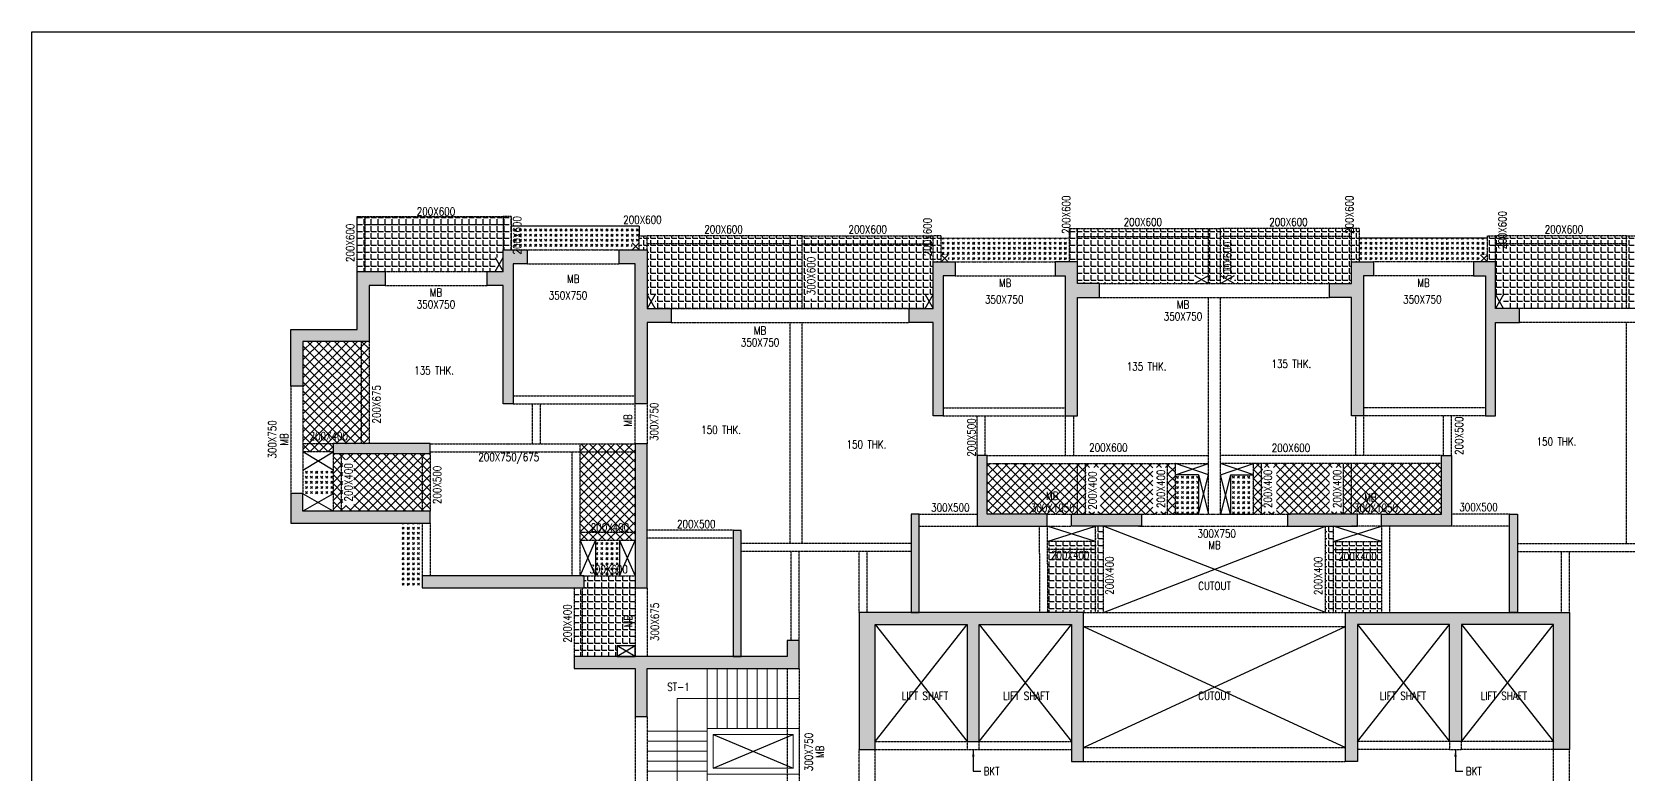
# Model space of a CAD drawing. Header units: millimetres. Extents: x 4277 to 218637, y 6776 to 49510.
# Drawn here: x 4277 to 44163, y 30947 to 49510 of the extents above; entities that cross this region are included whole.
import ezdxf
from ezdxf.enums import TextEntityAlignment as Align

# ---------------------------------------------------------------- set-up
doc = ezdxf.new("R2010")
doc.units = ezdxf.units.MM
doc.header["$PDMODE"] = 35
doc.linetypes.add('DASHED2', pattern=[0.375, 0.25, -0.125])
doc.linetypes.add('HIDDEN', pattern=[0.375, 0.25, -0.125])
for name, color, linetype in [('BEAM', 3, 'DASHED2'), ('BEAM NO', 3, 'Continuous'), ('COL', 6, 'Continuous'), ('col solid', 20, 'Continuous'), ('COVER', 2, 'Continuous'), ('CUTOUT', 9, 'Continuous'), ('HAT', 30, 'Continuous'), ('SLAB NO', 3, 'Continuous')]:
    doc.layers.add(name, color=color, linetype=linetype)
for name, color, linetype, lineweight in [('BEAM SIZES', 3, 'Continuous', 0), ('Boundary', 40, 'Continuous', 30), ('Origin', 40, 'Continuous', 30), ('S-STRS', 31, 'Continuous', 18), ('S-STRS-ANNO', 31, 'Continuous', 18)]:
    doc.layers.add(name, color=color, linetype=linetype, lineweight=lineweight)
doc.styles.add('romance', font='SIMPLEX.shx')
doc.styles.add('ROMANS', font='romans.shx', dxfattribs={"width": 1.2})
doc.dimstyles.new('100T', dxfattribs={"dimtxt": 200, "dimasz": 180, "dimexe": 50, "dimexo": 50, "dimgap": 75, "dimtad": 1, "dimdec": 0, "dimzin": 0, "dimdsep": 46, "dimtxsty": 'romance', "dimcen": 0.09, "dimdle": 150, "dimclrd": 11, "dimclre": 11, "dimclrt": 2, "dimadec": 0, "dimazin": 0, "dimtfac": 1, "dimtdec": 0, "dimtofl": 0, "dimtmove": 0, "dimatfit": 3, "dimfxl": 1, "dimtolj": 1, "dimtzin": 0, "dimarcsym": 0})
pattern_1 = [(0, (67241, -120499.32), (0, 174.625), [127, -47.625]), (90, (67241, -120499.32), (-174.625, 1e-14), [127, -47.625])]
pattern_2 = [(45, (67241, -120499.32), (-112.2532, 112.2532), []), (135, (67241, -120499.32), (-112.2532, -112.2532), [])]
pattern_3 = [(45, (67240.99, -120499.32), (127.27922, 0), [75, -105]), (45, (67272.81, -120499.32), (127.27922, 0), [30, -150]), (45, (67240.99, -120467.5), (127.27922, 0), [30, -150])]

msp = doc.modelspace()

# ---------------------------------------------------------------- hatches: boundary and pattern name
at = {"layer": 'col solid'}
h = msp.add_hatch(color=256, dxfattribs=at)
h.dxf.hatch_style = 1
h.paths.add_polyline_path([(16051, 44059), (16650, 44059), (16650, 43709), (16301, 43709), (16301, 40209), (16051, 40209), (16051, 43169), (15652, 43169), (15652, 43519), (16051, 43519)])
h = msp.add_hatch(color=256, dxfattribs=at)
h.dxf.hatch_style = 1
h.paths.add_polyline_path([(19651, 42244), (19651, 40209), (19351, 40209), (19350, 43709), (18950, 43709), (18950, 44059), (19650, 44059), (19651, 42594), (20252, 42594), (20252, 42244), (19651, 42244)])
h = msp.add_hatch(color=256, dxfattribs=at)
h.dxf.hatch_style = 1
h.paths.add_polyline_path([(12401, 41769), (11051, 41769), (11051, 40649), (10751, 40649), (10751, 42069), (12401, 42069), (12401, 43519), (13101, 43519), (13101, 43169), (12701, 43169), (12701, 41769)])
h = msp.add_hatch(color=256, dxfattribs=at)
h.dxf.hatch_style = 1
h.paths.add_polyline_path([(26201, 42594), (26801, 42594), (26801, 43759), (27351, 43759), (27351, 43409), (27051, 43409), (27051, 39909), (26801, 39909), (26801, 42244), (26201, 42244)])
h = msp.add_hatch(color=256, dxfattribs=at)
h.dxf.hatch_style = 1
h.paths.add_polyline_path([(30101, 39909), (30401, 39909), (30401, 42869), (30951, 42869), (30951, 43219), (30401, 43219), (30401, 43759), (29851, 43759), (29851, 43409), (30100, 43409)])
h = msp.add_hatch(color=256, dxfattribs=at)
h.dxf.hatch_style = 1
h.paths.add_polyline_path([(37551, 39909), (37251, 39909), (37250, 42869), (36700, 42869), (36700, 43219), (37250, 43219), (37250, 43759), (37800, 43759), (37800, 43409), (37551, 43409)])
h = msp.add_hatch(color=256, dxfattribs=at)
h.dxf.hatch_style = 1
h.paths.add_polyline_path([(41451, 42594), (40851, 42594), (40851, 43759), (40301, 43759), (40301, 43409), (40601, 43409), (40601, 39909), (40851, 39909), (40851, 42244), (41451, 42244)])
h = msp.add_hatch(color=256, dxfattribs=at)
h.dxf.hatch_style = 1
h.paths.add_polyline_path([(14226, 39212), (11801, 39212), (11801, 38969), (14226, 38969)])
h = msp.add_hatch(color=256, dxfattribs=at)
h.dxf.hatch_style = 1
h.paths.add_polyline_path([(19652, 39209), (19351, 39209), (19351, 35609), (19652, 35609)])
h = msp.add_hatch(color=256, dxfattribs=at)
h.dxf.hatch_style = 1
h.paths.add_polyline_path([(28151, 38919), (27901, 38919), (27901, 37144), (29651, 37144), (29651, 37444), (28151, 37444)])
h = msp.add_hatch(color=256, dxfattribs=at)
h.dxf.hatch_style = 1
h.paths.add_polyline_path([(39501, 38919), (39751, 38919), (39751, 37144), (38001, 37144), (38001, 37444), (39501, 37444)])
h = msp.add_hatch(color=256, dxfattribs=at)
h.dxf.hatch_style = 1
h.paths.add_polyline_path([(14226, 37219), (14226, 37519), (11051, 37519), (11051, 37969), (10751, 37969), (10751, 37219)])
h = msp.add_hatch(color=256, dxfattribs=at)
h.dxf.hatch_style = 1
h.paths.add_polyline_path([(26451, 34991), (26451, 37444), (26251, 37444), (26251, 34991)])
h = msp.add_hatch(color=256, dxfattribs=at)
h.dxf.hatch_style = 1
h.paths.add_polyline_path([(30251, 37444), (32001, 37444), (32001, 37144), (30251, 37144)])
h = msp.add_hatch(color=256, dxfattribs=at)
h.dxf.hatch_style = 1
h.paths.add_polyline_path([(37401, 37444), (35651, 37444), (35651, 37144), (37401, 37144)])
h = msp.add_hatch(color=256, dxfattribs=at)
h.dxf.hatch_style = 1
h.paths.add_polyline_path([(41201, 34991), (41201, 37444), (41401, 37444), (41401, 34991)])
h = msp.add_hatch(color=256, dxfattribs=at)
h.dxf.hatch_style = 1
h.paths.add_polyline_path([(21802, 33891), (22002, 33891), (22002, 33891), (22002, 37041), (21802, 37041)])
h = msp.add_hatch(color=256, dxfattribs=at)
h.dxf.hatch_style = 1
h.paths.add_polyline_path([(18076, 35909), (14026, 35909), (14026, 35609), (18076, 35609)])
h = msp.add_hatch(color=256, dxfattribs=at)
h.dxf.hatch_style = 1
h.paths.add_polyline_path([(24951, 34991), (24951, 31566), (25351, 31566), (25351, 34691), (27651, 34691), (27651, 31766), (27951, 31766), (27951, 34691), (30251, 34691), (30251, 31266), (30551, 31266), (30551, 34991)])
h = msp.add_hatch(color=256, dxfattribs=at)
h.dxf.hatch_style = 1
h.paths.add_polyline_path([(42701, 34991), (42701, 31566), (42301, 31566), (42301, 34691), (40001, 34691), (40001, 31766), (39701, 31766), (39701, 34691), (37401, 34691), (37401, 31266), (37101, 31266), (37101, 34991)])
h = msp.add_hatch(color=256, dxfattribs=at)
h.dxf.hatch_style = 1
h.paths.add_polyline_path([(23451, 33591), (23451, 34291), (23151, 34291), (23151, 33891), (17826, 33891), (17826, 33591), (19352, 33591), (19352, 33191), (19652, 33191), (19652, 33591)])
h = msp.add_hatch(color=256, dxfattribs=at)
h.dxf.hatch_style = 1
h.paths.add_polyline_path([(23451, 33591), (23451, 34291), (23151, 34291), (23151, 33891), (19652, 33891), (19652, 33891), (19352, 33891), (19352, 33891), (17826, 33891), (17826, 33591), (19352, 33591), (19352, 32391), (19652, 32391), (19652, 33591)])
at = {"layer": 'HAT'}
h = msp.add_hatch(dxfattribs=at)
h.set_pattern_fill('ANGLE', color=256, scale=25)
h.set_pattern_definition(pattern_1)
h.paths.add_polyline_path([(12401, 44894), (16251, 44894), (16251, 44059), (16051, 44059), (16051, 43869), (15851, 43869), (15851, 43519), (12401, 43519)])
h = msp.add_hatch(dxfattribs=at)
h.set_pattern_fill('GOST_GLASS', color=256, scale=15)
h.set_pattern_definition([(45, (67241, -120299.32), (127.27922, 0), [75, -105]), (45, (67272.82, -120299.32), (127.27922, 0), [30, -150]), (45, (67241, -120267.5), (127.27922, 0), [30, -150])])
h.paths.add_polyline_path([(19451, 44654), (16251, 44654), (16251, 44059), (19276, 44059), (19276, 44234), (19451, 44234)])
h = msp.add_hatch(dxfattribs=at)
h.set_pattern_fill('ANGLE', color=256, scale=25)
h.set_pattern_definition(pattern_1)
h.paths.add_polyline_path([(23226, 44409), (23226, 42594), (19851, 42594), (19851, 42944), (19651, 42944), (19650, 44059), (19450, 44059), (19451, 44409)])
h = msp.add_hatch(dxfattribs=at)
h.set_pattern_fill('ANGLE', color=256, scale=25)
h.set_pattern_definition(pattern_1)
h.paths.add_polyline_path([(23895, 43959), (23895, 42836), (23615, 42836), (23615, 43959)], flags=16)
h.paths.add_polyline_path([(23226, 44409), (27001, 44409), (27001, 43759), (26801, 43759), (26801, 42944), (26601, 42944), (26601, 42594), (23226, 42594)])
h = msp.add_hatch(dxfattribs=at)
h.set_pattern_fill('GOST_GLASS', color=256, scale=15)
h.set_pattern_definition(pattern_3)
edge = h.paths.add_edge_path()
edge.add_line((30201, 44359), (27001, 44359))
edge.add_line((27001, 44359), (27001, 43934))
edge.add_line((27001, 43934), (27176, 43934))
edge.add_line((27176, 43934), (27176, 43759))
edge.add_line((27176, 43759), (30201, 43759))
edge.add_line((30201, 43759), (30201, 44359))
h = msp.add_hatch(dxfattribs=at)
h.set_pattern_fill('ANGLE', color=256, scale=25)
h.set_pattern_definition(pattern_1)
h.paths.add_polyline_path([(33976, 43219), (33676, 43219), (33676, 43419), (33326, 43419), (33326, 43219), (30401, 43219), (30401, 43759), (30201, 43759), (30201, 44594), (33976, 44594)])
h = msp.add_hatch(dxfattribs=at)
h.set_pattern_fill('ANGLE', color=256, scale=25)
h.set_pattern_definition(pattern_1)
h.paths.add_polyline_path([(33976, 44594), (33976, 43419), (34326, 43419), (34326, 43219), (37250, 43219), (37250, 43759), (37451, 43759), (37451, 44594)])
h = msp.add_hatch(dxfattribs=at)
h.set_pattern_fill('GOST_GLASS', color=256, scale=15)
h.set_pattern_definition(pattern_3)
edge = h.paths.add_edge_path()
edge.add_line((37451, 44354), (40651, 44354))
edge.add_line((40651, 44354), (40651, 43934))
edge.add_line((40651, 43934), (40476, 43934))
edge.add_line((40476, 43934), (40476, 43759))
edge.add_line((40476, 43759), (37451, 43759))
edge.add_line((37451, 43759), (37451, 44359))
h = msp.add_hatch(dxfattribs=at)
h.set_pattern_fill('ANGLE', color=256, scale=25)
h.set_pattern_definition(pattern_1)
h.paths.add_polyline_path([(44426, 44409), (40651, 44409), (40651, 43759), (40851, 43759), (40851, 42944), (41051, 42944), (41051, 42594), (44426, 42594)])
at = {"layer": 'HAT', "linetype": 'ByBlock'}
h = msp.add_hatch(dxfattribs=at)
h.set_pattern_fill('ANSI37', color=256, scale=50)
h.set_pattern_definition(pattern_2)
edge = h.paths.add_edge_path()
edge.add_line((11051, 41769), (12701, 41769))
edge.add_line((12701, 41769), (12701, 39209))
edge.add_line((12601, 39209), (11801, 39209))
edge.add_line((11801, 39209), (11801, 39009))
edge.add_line((11801, 39009), (11051, 39009))
edge.add_line((11051, 39009), (11051, 41769))
h = msp.add_hatch(dxfattribs=at)
h.set_pattern_fill('ANSI37', color=256, scale=50)
h.set_pattern_definition(pattern_2)
edge = h.paths.add_edge_path()
edge.add_line((19351, 36789), (19351, 39209))
edge.add_line((19351, 39209), (17976, 39209))
edge.add_line((17976, 39109), (17976, 36789))
edge.add_line((17976, 36789), (19351, 36789))
h = msp.add_hatch(dxfattribs=at)
h.set_pattern_fill('ANSI37', color=256, scale=50)
h.set_pattern_definition(pattern_2)
h.paths.add_polyline_path([(12321, 38803), (12321, 37669), (12048, 37669), (12048, 38803)], flags=16)
edge = h.paths.add_edge_path()
edge.add_line((14226, 38969), (14226, 37519))
edge.add_line((14226, 37519), (11801, 37519))
edge.add_line((11801, 37519), (11801, 38969))
edge.add_line((11801, 38969), (14126, 38969))
h = msp.add_hatch(dxfattribs=at)
h.set_pattern_fill('ANSI37', color=256, scale=50)
h.set_pattern_definition(pattern_2)
h.paths.add_polyline_path([(32641, 38614), (32641, 37508), (32289, 37508), (32289, 38614)], flags=16)
h.paths.add_polyline_path([(30624, 38614), (30975, 38614), (30975, 37508), (30624, 37508)], flags=16)
h.paths.add_polyline_path([(28151, 38719), (32851, 38719), (32851, 37444), (28151, 37444)])
h = msp.add_hatch(dxfattribs=at)
h.set_pattern_fill('ANSI37', color=256, scale=50)
h.set_pattern_definition(pattern_2)
h.paths.add_polyline_path([(37051, 38614), (37051, 37508), (36699, 37508), (36699, 38614)], flags=16)
h.paths.add_polyline_path([(35377, 38614), (35377, 37508), (35025, 37508), (35025, 38614)], flags=16)
h.paths.add_polyline_path([(34801, 38719), (39501, 38719), (39501, 37444), (34801, 37444)])
at = {"layer": 'HAT'}
h = msp.add_hatch(dxfattribs=at)
h.set_pattern_fill('GOST_GLASS', color=256, scale=15)
h.set_pattern_definition(pattern_3)
h.paths.add_polyline_path([(11051, 38549), (11801, 38549), (11801, 37959), (11051, 37959)])
h = msp.add_hatch(dxfattribs=at)
h.set_pattern_fill('GOST_GLASS', color=256, scale=15)
h.set_pattern_definition(pattern_3)
h.paths.add_polyline_path([(32851, 38431), (33426, 38431), (33426, 37444), (32851, 37444)])
h = msp.add_hatch(dxfattribs=at)
h.set_pattern_fill('GOST_GLASS', color=256, scale=15)
h.set_pattern_definition(pattern_3)
h.paths.add_polyline_path([(34801, 38431), (34226, 38431), (34226, 37444), (34801, 37444)])
h = msp.add_hatch(dxfattribs=at)
h.set_pattern_fill('GOST_GLASS', color=256, scale=15)
h.set_pattern_definition(pattern_3)
h.paths.add_polyline_path([(13476, 37209), (14026, 37209), (14026, 35609), (13476, 35609)])
h = msp.add_hatch(dxfattribs=at)
h.set_pattern_fill('ANGLE', color=256, scale=25)
h.set_pattern_definition(pattern_1)
h.paths.add_polyline_path([(29652, 34991), (31051, 34991), (31051, 37144), (30851, 37144), (30851, 36766), (29651, 36765)])
h = msp.add_hatch(dxfattribs=at)
h.set_pattern_fill('ANGLE', color=256, scale=25)
h.set_pattern_definition(pattern_1)
h.paths.add_polyline_path([(38000, 34991), (36601, 34991), (36601, 37144), (36801, 37144), (36801, 36766), (38000, 36765)])
h = msp.add_hatch(dxfattribs=at)
h.set_pattern_fill('GOST_GLASS', color=256, scale=15)
h.set_pattern_definition(pattern_3)
h.paths.add_polyline_path([(18363, 36789), (18963, 36789), (18963, 35909), (18363, 35909)])
h = msp.add_hatch(dxfattribs=at)
h.set_pattern_fill('ANGLE', color=256, scale=25)
h.set_pattern_definition(pattern_1)
h.paths.add_polyline_path([(18076, 35909), (19351, 35909), (19351, 35609), (18076, 35609)])
h = msp.add_hatch(dxfattribs=at)
h.set_pattern_fill('ANGLE', color=256, scale=25)
h.set_pattern_definition(pattern_1)
edge = h.paths.add_edge_path()
edge.add_line((17976, 35609), (19376, 35609))
edge.add_line((19376, 35609), (19352, 34159))
edge.add_line((19352, 34159), (18901, 34159))
edge.add_line((18901, 34159), (18901, 33891))
edge.add_line((18901, 33891), (17826, 33891))
edge.add_line((17826, 33891), (17826, 35609))

# ---------------------------------------------------------------- linework, layer by layer
at = {"layer": 'BEAM', "ltscale": 10}
for p, q in [((12401, 43519), (12401, 44894, 0)), ((12401, 44894, 0), (12601, 44894, 0)), ((12601, 43519), (12601, 44894, 0)), ((12601, 44894, 0), (16051, 44894, 0)), ((12601, 44694, 0), (16051, 44694, 0)), ((16051, 44894, 0), (16051, 44059, 0)), ((16251, 44894, 0), (16051, 44894, 0)), ((16251, 44894, 0), (16251, 44059, 0)), ((19450, 44059, 0), (19450, 44409, 0)), ((19451, 44409, 0), (19650, 44409, 0)), ((19650, 44059, 0), (19650, 44409, 0)), ((23226, 44409, 0), (19650, 44409, 0)), ((23226, 42594, 0), (23226, 44409, 0)), ((23526, 44409, 0), (23226, 44409, 0)), ((23526, 42594, 0), (23526, 44409, 0)), ((23526, 44409, 0), (26801, 44409, 0)), ((26801, 43759, 0), (26801, 44409, 0)), ((27001, 44409, 0), (26801, 44409, 0)), ((27001, 43759, 0), (27001, 44409, 0)), ((30201, 43761, 0), (30201, 44594, 0)), ((30201, 44594, 0), (30401, 44594, 0)), ((30401, 43759, 0), (30401, 44594, 0)), ((30401, 44594, 0), (33676, 44594, 0)), ((30401, 44394, 0), (33676, 44394, 0)), ((33676, 43219, 0), (33676, 44594, 0)), ((33676, 44594, 0), (33976, 44594, 0)), ((33976, 43219, 0), (33976, 44594, 0)), ((37251, 44594, 0), (33976, 44594, 0)), ((37251, 44394, 0), (33976, 44394, 0)), ((37251, 43759, 0), (37251, 44594, 0)), ((37451, 44594, 0), (37251, 44594, 0)), ((37451, 43761, 0), (37451, 44594, 0)), ((40651, 43759, 0), (40651, 44409, 0)), ((40651, 44409, 0), (40851, 44409, 0)), ((44126, 44409, 0), (40851, 44409, 0)), ((40851, 43759, 0), (40851, 44409, 0)), ((44126, 42594, 0), (44126, 44409, 0)), ((44126, 44409, 0), (44426, 44409, 0)), ((23226, 44209, 0), (19650, 44209, 0)), ((23526, 44209, 0), (26801, 44209, 0)), ((44126, 44209, 0), (40851, 44209, 0)), ((12501, 41769, 0), (12501, 39209, 0)), ((17976, 35909, 0), (17976, 39209, 0)), ((11801, 39009, 0), (11051, 39009, 0)), ((11801, 38969, 0), (11801, 37519, 0)), ((14026, 38969, 0), (14026, 37519, 0)), ((28151, 38719, 0), (33676, 38719, 0)), ((32851, 37444, 0), (32851, 38719, 0)), ((33676, 37444, 0), (33676, 38719, 0)), ((33976, 37444, 0), (33976, 38719, 0)), ((39501, 38719, 0), (33976, 38719, 0)), ((34801, 37444, 0), (34801, 38719, 0)), ((14026, 37219, 0), (14026, 35909, 0)), ((29651, 37144, 0), (29651, 36565, 0)), ((30851, 36566, 0), (30851, 37144, 0)), ((31051, 34991, 0), (31051, 37144, 0)), ((36601, 34991, 0), (36601, 37144, 0)), ((36801, 36566, 0), (36801, 37144, 0)), ((38001, 37144, 0), (38000, 36565, 0)), ((19351, 36789, 0), (17976, 36789, 0)), ((30851, 36766, 0), (29651, 36765, 0)), ((36801, 36766, 0), (38001, 36765, 0)), ((30851, 36566, 0), (29651, 36565, 0)), ((29651, 36565, 0), (29652, 34991, 0)), ((36801, 36566, 0), (38000, 36565, 0)), ((38000, 36565, 0), (38000, 34993, 0)), ((18026, 35909, 0), (19351, 35909, 0)), ((17826, 35609, 0), (17826, 33891, 0)), ((18026, 35609, 0), (18026, 33891, 0)), ((18026, 35609, 0), (19351, 35609, 0)), ((30551, 34991, 0), (37101, 34991, 0)), ((30551, 34641, 0), (37101, 34641, 0)), ((19352, 32391, 0), (19352, 30647, 0)), ((19652, 32391, 0), (19652, 30647, 0)), ((25351, 31766, 0), (27651, 31766, 0)), ((27951, 31766, 0), (30251, 31766, 0)), ((30551, 31616, 0), (37101, 31616, 0)), ((39700, 31766, 0), (37400, 31766, 0)), ((42300, 31766, 0), (40000, 31766, 0))]:
    msp.add_line(p, q, dxfattribs=at)
at = {"layer": 'BEAM', "color": 4}
for p, q in [((16650, 44059, 0), (18950, 44059, 0)), ((13101, 43519, 0), (15652, 43519, 0)), ((27351, 43759, 0), (29850, 43759, 0)), ((40301, 43759, 0), (37801, 43759, 0)), ((30951, 43219, 0), (36700, 43219, 0)), ((20251, 42594, 0), (26201, 42594, 0)), ((47400, 42594, 0), (41451, 42594, 0)), ((29651, 37444, 0), (30251, 37444, 0)), ((29651, 37144, 0), (30251, 37144, 0)), ((31926, 37444, 0), (35726, 37444, 0)), ((31926, 37144, 0), (35726, 37144, 0)), ((38001, 37444, 0), (37251, 37444, 0)), ((38001, 37144, 0), (37251, 37144, 0))]:
    msp.add_line(p, q, dxfattribs=at)
at = {"layer": 'BEAM', "color": 4, "linetype": 'HIDDEN', "ltscale": 10}
for p, q in [((16650, 43709, 0), (18950, 43709, 0)), ((13101, 43169, 0), (15652, 43169, 0)), ((27351, 43409, 0), (29850, 43409, 0)), ((40301, 43409, 0), (37801, 43409, 0)), ((30951, 42869, 0), (36700, 42869, 0)), ((20251, 42244, 0), (26201, 42244, 0)), ((47400, 42244, 0), (41451, 42244, 0)), ((19351, 39209, 0), (19351, 40209, 0)), ((19651, 40209, 0), (19652, 39209, 0)), ((19352, 35609, 0), (19352, 33897, 0)), ((19652, 35609, 0), (19652, 33891, 0)), ((23151, 33591, 0), (23151, 29447, 0)), ((23451, 33591, 0), (23451, 29447, 0)), ((24951, 28269, 0), (24951, 31566, 0)), ((25351, 29766, 0), (25351, 31566, 0)), ((42301, 29766, 0), (42300, 31566, 0)), ((42701, 28269, 0), (42700, 31566, 0))]:
    msp.add_line(p, q, dxfattribs=at)
at = {"layer": 'BEAM', "linetype": 'HIDDEN', "ltscale": 10}
for p, q in [((33676, 38719, 0), (33676, 42869, 0)), ((33976, 38719, 0), (33976, 42869, 0)), ((23226, 36716, 0), (23226, 42244, 0)), ((23526, 36716, 0), (23526, 42244, 0)), ((44126, 36716, 0), (44126, 42244, 0)), ((12701, 41769, 0), (12701, 39209, 0)), ((16301, 40409, 0), (19351, 40409, 0)), ((16301, 40209, 0), (19351, 40209, 0)), ((16776, 40209, 0), (16776, 39209, 0)), ((16976, 40209, 0), (16976, 39209, 0)), ((27051, 40109, 0), (30101, 40109, 0)), ((27051, 39909, 0), (30101, 39909, 0)), ((27901, 38919, 0), (27901, 39909, 0)), ((28101, 38919, 0), (28101, 39909, 0)), ((30101, 39909, 0), (30101, 38919, 0)), ((30301, 39909, 0), (30301, 38919, 0)), ((37351, 39909, 0), (37351, 38919, 0)), ((40601, 40109, 0), (37551, 40109, 0)), ((40601, 39909, 0), (37551, 39909, 0)), ((37551, 39909, 0), (37551, 38919, 0)), ((39551, 38919, 0), (39551, 39909, 0)), ((39751, 38919, 0), (39751, 39909, 0)), ((11801, 39209, 0), (11051, 39209, 0)), ((14226, 39209, 0), (19351, 39209, 0)), ((12001, 38969, 0), (12001, 37519, 0)), ((14226, 39009, 0), (19351, 39009, 0)), ((14226, 38969, 0), (14226, 37519, 0)), ((17776, 35909, 0), (17776, 39009, 0)), ((28151, 38919, 0), (33676, 38919, 0)), ((30401, 37444, 0), (30401, 38719, 0)), ((30601, 37444, 0), (30601, 38719, 0)), ((32651, 37444, 0), (32651, 38719, 0)), ((39501, 38919, 0), (33976, 38919, 0)), ((35001, 37444, 0), (35001, 38719, 0)), ((37051, 37444, 0), (37051, 38719, 0)), ((37251, 37444, 0), (37251, 38719, 0)), ((14226, 37219, 0), (14226, 35909, 0)), ((26451, 37444, 0), (27901, 37444, 0)), ((26451, 37144, 0), (27901, 37144, 0)), ((29451, 37144, 0), (29452, 34993, 0)), ((38201, 37144, 0), (38200, 34993, 0)), ((41201, 37444, 0), (39751, 37444, 0)), ((41201, 37144, 0), (39751, 37144, 0)), ((19351, 36989, 0), (17976, 36989, 0)), ((21802, 37044, 0), (19652, 37044, 0)), ((21802, 36844, 0), (19652, 36844, 0)), ((26251, 36716, 0), (22002, 36716, 0)), ((41401, 36716, 0), (45649, 36716, 0)), ((26251, 36516, 0), (22002, 36516, 0)), ((23251, 34291, 0), (23251, 36516, 0)), ((23451, 34291, 0), (23451, 36516, 0)), ((24951, 34991, 0), (24951, 36516, 0)), ((25151, 34991, 0), (25151, 36516, 0)), ((30851, 34991, 0), (30851, 36566, 0)), ((36801, 34991, 0), (36801, 36566, 0)), ((41401, 36516, 0), (45649, 36516, 0)), ((42501, 34991, 0), (42501, 36516, 0)), ((42701, 34991, 0), (42701, 36516, 0)), ((25351, 31566, 0), (27651, 31566, 0)), ((27951, 31566, 0), (30251, 31566, 0)), ((39700, 31566, 0), (37400, 31566, 0)), ((42300, 31566, 0), (40000, 31566, 0)), ((30551, 31266, 0), (37101, 31266, 0))]:
    msp.add_line(p, q, dxfattribs=at)
at = {"layer": 'BEAM', "color": 4, "ltscale": 10}
for p, q in [((10751, 40649, 0), (10751, 37969, 0)), ((11051, 40649, 0), (11051, 37969, 0))]:
    msp.add_line(p, q, dxfattribs=at)
at = {"layer": 'BEAM', "ltscale": 10, "elevation": 0}
for points in [[(27651, 31766), (27651, 31566), (27951, 31566), (27951, 31766)], [(39701, 31766), (39701, 31566), (40001, 31566), (40001, 31766)]]:
    msp.add_lwpolyline(points, dxfattribs=at)
at = {"layer": 'Boundary'}
msp.add_lwpolyline([(4277, 49510), (65790, 49510), (65790, 6776), (4277, 6776)], close=True, dxfattribs=at)
at = {"layer": 'COL', "elevation": 0}
for points in [[(16051, 44059), (16650, 44059), (16650, 43709), (16301, 43709), (16301, 40209), (16051, 40209), (16051, 43169), (15652, 43169), (15652, 43519), (16051, 43519)], [(19651, 42244), (19651, 40209), (19351, 40209), (19350, 43709), (18950, 43709), (18950, 44059), (19650, 44059), (19651, 42594), (20252, 42594), (20252, 42244), (19651, 42244)], [(26201, 42594), (26801, 42594), (26801, 43759), (27351, 43759), (27351, 43409), (27051, 43409), (27051, 39909), (26801, 39909), (26801, 42244), (26201, 42244)], [(30101, 39909), (30401, 39909), (30401, 42869), (30951, 42869), (30951, 43219), (30401, 43219), (30401, 43759), (29851, 43759), (29851, 43409), (30100, 43409)], [(37551, 39909), (37251, 39909), (37250, 42869), (36700, 42869), (36700, 43219), (37250, 43219), (37250, 43759), (37800, 43759), (37800, 43409), (37551, 43409)], [(41451, 42594), (40851, 42594), (40851, 43759), (40301, 43759), (40301, 43409), (40601, 43409), (40601, 39909), (40851, 39909), (40851, 42244), (41451, 42244)], [(14226, 39212), (11801, 39212), (11801, 38969), (14226, 38969)], [(19652, 39209), (19351, 39209), (19351, 35609), (19652, 35609)], [(28151, 38919), (27901, 38919), (27901, 37144), (29651, 37144), (29651, 37444), (28151, 37444)], [(39501, 38919), (39751, 38919), (39751, 37144), (38001, 37144), (38001, 37444), (39501, 37444)], [(14226, 37219), (14226, 37519), (11051, 37519), (11051, 37969), (10751, 37969), (10751, 37219)], [(26451, 34991), (26451, 37444), (26251, 37444), (26251, 34991)], [(30251, 37444), (32001, 37444), (32001, 37144), (30251, 37144)], [(37401, 37444), (35651, 37444), (35651, 37144), (37401, 37144)], [(41201, 34991), (41201, 37444), (41401, 37444), (41401, 34991)], [(18076, 35909), (14026, 35909), (14026, 35609), (18076, 35609)], [(24951, 34991), (24951, 31566), (25351, 31566), (25351, 34691), (27651, 34691), (27651, 31766), (27951, 31766), (27951, 34691), (30251, 34691), (30251, 31266), (30551, 31266), (30551, 34991)], [(42701, 34991), (42701, 31566), (42301, 31566), (42301, 34691), (40001, 34691), (40001, 31766), (39701, 31766), (39701, 34691), (37401, 34691), (37401, 31266), (37101, 31266), (37101, 34991)], [(23451, 33591), (23451, 34291), (23151, 34291), (23151, 33891), (19652, 33891), (19652, 33891), (19352, 33891), (19352, 33891), (17826, 33891), (17826, 33591), (19352, 33591), (19352, 32391), (19652, 32391), (19652, 33591)]]:
    msp.add_lwpolyline(points, close=True, dxfattribs=at)
for points in [[(12401, 41769), (11051, 41769), (11051, 40649), (10751, 40649), (10751, 42069), (12401, 42069), (12401, 43519), (13101, 43519), (13101, 43169), (12701, 43169), (12701, 41769), (12401, 41769)], [(22002, 33891), (22002, 37041), (21802, 37041), (21802, 33891), (22002, 33891)]]:
    msp.add_lwpolyline(points, dxfattribs=at)
at = {"layer": 'COVER'}
for p, q in [((19451, 44654, 0), (16251, 44654, 0)), ((19451, 44654, 0), (19451, 44409, 0)), ((27001, 44354, 0), (30201, 44359, 0)), ((40651, 44354, 0), (37451, 44354, 0)), ((33426, 38431, 0), (32851, 38431, 0)), ((33426, 38431, 0), (33426, 37444, 0)), ((33976, 38431, 0), (33976, 38431, 0)), ((34226, 38431, 0), (34801, 38431, 0)), ((34226, 38431, 0), (34226, 37444, 0)), ((33426, 37444, 0), (32851, 37444, 0)), ((33976, 37444, 0), (34801, 37444, 0)), ((18363, 36789, 0), (18363, 35909, 0)), ((18963, 36789, 0), (18963, 35909, 0))]:
    msp.add_line(p, q, dxfattribs=at)
at = {"layer": 'COVER', "const_width": 0.1, "elevation": 0}
for points in [[(19276, 44234), (19450, 44234), (19450, 44059), (19276, 44059)], [(27176, 43934), (27001, 43934), (27001, 43759), (27176, 43759)], [(40476, 43934), (40651, 43934), (40651, 43759), (40476, 43759)], [(15851, 43869), (16051, 43869), (16051, 43519), (15851, 43519)], [(33326, 43419), (33326, 43219), (33676, 43219), (33676, 43419)], [(33976, 43419), (33976, 43219), (34326, 43219), (34326, 43419)], [(19851, 42944), (19651, 42944), (19651, 42594), (19851, 42594)], [(26601, 42944), (26801, 42944), (26801, 42594), (26601, 42594)], [(41051, 42944), (40851, 42944), (40851, 42594), (41051, 42594)]]:
    msp.add_lwpolyline(points, close=True, dxfattribs=at)
for points in [[(11801, 38549), (11051, 38549), (11051, 37959), (11801, 37959)], [(14026, 35609), (13476, 35609), (13476, 37209)]]:
    msp.add_lwpolyline(points, dxfattribs=at)
at = {"layer": 'COVER', "elevation": 0}
msp.add_lwpolyline([(19352, 34159), (18901, 34159), (18901, 33891), (19352, 33891)], close=True, dxfattribs=at)
at = {"layer": 'CUTOUT'}
for p, q in [((19276, 44059, 0), (19450, 44234, 0)), ((19276, 44234, 0), (19450, 44059, 0)), ((27176, 43934, 0), (27001, 43759, 0)), ((27001, 43934, 0), (27176, 43759, 0)), ((40476, 43934, 0), (40651, 43759, 0)), ((40651, 43934, 0), (40476, 43759, 0)), ((15851, 43869, 0), (16051, 43519, 0)), ((15851, 43519, 0), (16051, 43869, 0)), ((33326, 43219, 0), (33676, 43419, 0)), ((33326, 43419, 0), (33676, 43219, 0)), ((33976, 43219, 0), (34326, 43419, 0)), ((33976, 43419, 0), (34326, 43219, 0)), ((19851, 42944, 0), (19651, 42594, 0)), ((19851, 42594, 0), (19651, 42944, 0)), ((26601, 42944, 0), (26801, 42594, 0)), ((26601, 42594, 0), (26801, 42944, 0)), ((41051, 42944, 0), (40851, 42594, 0)), ((41051, 42594, 0), (40851, 42944, 0)), ((11801, 38549, 0), (11051, 39009, 0)), ((11051, 38549, 0), (11801, 39009, 0)), ((32851, 38431, 0), (33676, 38719, 0)), ((33676, 38431, 0), (32851, 38719, 0)), ((34801, 38431, 0), (33976, 38719, 0)), ((33976, 38431, 0), (34801, 38719, 0)), ((33426, 37444, 0), (33676, 38431, 0)), ((33426, 38431, 0), (33676, 37444, 0)), ((34226, 37444, 0), (33976, 38431, 0)), ((34226, 38430, 0), (33976, 37444, 0)), ((11801, 37959, 0), (11051, 37519, 0)), ((11801, 37519, 0), (11051, 37959, 0)), ((29651, 36766, 0), (30851, 37144, 0)), ((30851, 36766, 0), (29651, 37144, 0)), ((31051, 34991, 0), (36601, 37144, 0)), ((36601, 34991, 0), (31051, 37144, 0)), ((38001, 36766, 0), (36801, 37144, 0)), ((36801, 36766, 0), (38001, 37144, 0)), ((17976, 36789, 0), (18363, 35909, 0)), ((17976, 35909, 0), (18363, 36789, 0)), ((18963, 36789, 0), (19351, 35909, 0)), ((18963, 35909, 0), (19351, 36789, 0)), ((25351, 31766, 0), (27651, 34691, 0)), ((25351, 34691, 0), (27651, 31766, 0)), ((27951, 31766, 0), (30251, 34691, 0)), ((27951, 34691, 0), (30251, 31766, 0)), ((30551, 34641, 0), (37101, 31616, 0)), ((30551, 31616, 0), (37101, 34641, 0)), ((37400, 31766, 0), (39701, 34691, 0)), ((37401, 34691, 0), (39700, 31766, 0)), ((40000, 31766, 0), (42301, 34691, 0)), ((40001, 34691, 0), (42300, 31766, 0)), ((19352, 34159, 0), (18901, 33891, 0)), ((19352, 33891, 0), (18901, 34159, 0)), ((21302, 31941, 0), (23301, 31097, 0)), ((21302, 31097, 0), (23301, 31941, 0))]:
    msp.add_line(p, q, dxfattribs=at)
at = {"layer": 'Origin'}
msp.add_point((25351, 34691, 0), dxfattribs=at)
at = {"layer": 'S-STRS'}
for p, q in [((21152, 32091, 0), (21152, 33591, 0)), ((21402, 32091, 0), (21402, 33591, 0)), ((21652, 32091, 0), (21652, 33591, 0)), ((21902, 32091, 0), (21902, 33591, 0)), ((22152, 32091, 0), (22152, 33591, 0)), ((22402, 32091, 0), (22402, 33591, 0)), ((22652, 32091, 0), (22652, 33591, 0)), ((22902, 32091, 0), (22902, 33591, 0)), ((21152, 32019, 0), (19652, 32019, 0)), ((21152, 31769, 0), (19652, 31769, 0)), ((21152, 31519, 0), (19652, 31519, 0)), ((21152, 31269, 0), (19652, 31269, 0)), ((21152, 31019, 0), (19652, 31019, 0)), ((21152, 30947, 0), (21152, 29447, 0))]:
    msp.add_line(p, q, dxfattribs=at)
at = {"layer": 'S-STRS', "elevation": 0}
for points in [[(21152, 32091), (23451, 32091), (23451, 30947), (21152, 30947)], [(21302, 31941), (23301, 31941), (23301, 31097), (21302, 31097)]]:
    msp.add_lwpolyline(points, close=True, dxfattribs=at)
at = {"layer": 'S-STRS-ANNO'}
for p in [(23451, 32841, 0), (20402, 30197, 0)]:
    msp.add_line(p, (20402, 32841, 0), dxfattribs=at)

# ---------------------------------------------------------------- texts
at = {"layer": 'BEAM NO', "style": 'ROMANS', "width": 0.8}
for s, p in [('MB', (14374, 42832, 0)), ('MB', (17805, 43172, 0)), ('MB', (28598, 43071, 0)), ('MB', (39053, 43071, 0)), ('MB', (33042, 42532, 0)), ('MB', (22473, 41882, 0)), ('MB', (29773, 37744, 0)), ('MB', (37725, 37707, 0)), ('MB', (33830, 36516, 0)), ('BKT', (28258, 30857, 0)), ('BKT', (40308, 30857, 0))]:
    msp.add_text(s, height=200, dxfattribs=at).set_placement(p, align=Align.BOTTOM_CENTER)
for p in [(19331, 39792, 0), (10742, 39317, 0), (19333, 34774, 0), (24126, 31504, 0)]:
    msp.add_text('MB', height=200, rotation=90, dxfattribs=at).set_placement(p, align=Align.BOTTOM_CENTER)
at = {"layer": 'BEAM SIZES', "style": 'ROMANS', "width": 0.8}
for s, p in [('200X600', (14374, 44857, 0)), ('200X600', (19533, 44652, 0)), ('200X600', (32038, 44594, 0)), ('200X600', (35676, 44594, 0)), ('200X600', (21560, 44409, 0)), ('200X600', (25163, 44409, 0)), ('200X600', (42561, 44409, 0)), ('350X750', (14374, 42533, 0)), ('350X750', (17673, 42758, 0)), ('350X750', (28574, 42658, 0)), ('350X750', (39023, 42658, 0)), ('350X750', (33042, 42233, 0)), ('350X750', (22473, 41583, 0)), ('200X400', (11695, 39238, 0)), ('200X600', (31177, 38954, 0)), ('200X600', (35739, 38946, 0)), ('200X750/675', (16194, 38715, 0)), ('300X500', (27228, 37453, 0)), ('300X1050', (29788, 37444, 0)), ('300X1050', (37864, 37444, 0)), ('300X500', (40426, 37463, 0)), ('200X400', (18721, 36956, 0)), ('200X500', (20878, 37040, 0)), ('300X750', (33884, 36802, 0)), ('200X400', (30222, 36265)), ('200X400', (37403, 36227, 0)), ('300X600', (18688, 35909, 0))]:
    msp.add_text(s, height=200, dxfattribs=at).set_placement(p, align=Align.BOTTOM_CENTER)
for s, p in [('200X600', (30283, 44937, 0)), ('200X600', (37358, 44937, 0)), ('200X600', (12391, 44233, 0)), ('200X600', (16561, 44421, 0)), ('200X600', (26816, 44378, 0)), ('200X600', (41182, 44552, 0)), ('300X600', (34316, 43781, 0)), ('300X600', (23909, 43404, 0)), ('200X675', (13050, 40194, 0)), ('300X750', (19984, 39758, 0)), ('300X750', (10444, 39317, 0)), ('200X500', (27915, 39366, 0)), ('200X500', (40099, 39410)), ('200X400', (12346, 38243)), ('200X500', (14564, 38180, 0)), ('200X400', (30939, 38038)), ('200X400', (32651, 38081, 0)), ('200X400', (35322, 38081, 0)), ('200X400', (37051, 38081, 0)), ('200X400', (31367, 35912)), ('200X400', (36581, 35905, 0)), ('200X400', (17820, 34715, 0)), ('300X675', (20003, 34754, 0)), ('300X750', (23848, 31500, 0))]:
    msp.add_text(s, height=200, rotation=90, dxfattribs=at).set_placement(p, align=Align.BOTTOM_CENTER)
at = {"layer": 'CUTOUT', "style": 'ROMANS', "width": 0.8}
for s, p in [('CUTOUT', (33830, 35652, 0)), ('LIFT SHAFT', (26595, 32904, 0)), ('LIFT SHAFT', (29127, 32904, 0)), ('CUTOUT', (33830, 32904, 0)), ('LIFT SHAFT', (38537, 32904, 0)), ('LIFT SHAFT', (41059, 32904, 0))]:
    msp.add_text(s, height=200, dxfattribs=at).set_placement(p, align=Align.MIDDLE_CENTER)
at = {"layer": 'S-STRS-ANNO', "style": 'ROMANS', "width": 0.8}
msp.add_text('ST-1', height=200, dxfattribs=at).set_placement((20434, 32969, 0), align=Align.BOTTOM_CENTER)
at = {"layer": 'SLAB NO', "style": 'ROMANS', "width": 0.8}
for s, p in [('135 THK.', (14328, 40884, 0)), ('135 THK.', (32132, 40981)), ('135 THK.', (35749, 41047)), ('150 THK.', (21499, 39397, 0)), ('150 THK.', (25131, 39032)), ('150 THK.', (42375, 39102))]:
    msp.add_text(s, height=200, dxfattribs=at).set_placement(p, align=Align.BOTTOM_CENTER)

# ---------------------------------------------------------------- leaders
at = {"layer": 'BEAM NO'}
for points in [[(27801, 31566, 0), (27801, 31019, 0), (27989, 31019, 0)], [(39851, 31566, 0), (39851, 31019, 0), (40038, 31019, 0)]]:
    msp.add_leader(points, dimstyle='100T', override={"dimgap": 75, "dimtad": 0}, dxfattribs=at)

doc.saveas('drawing.dxf')
